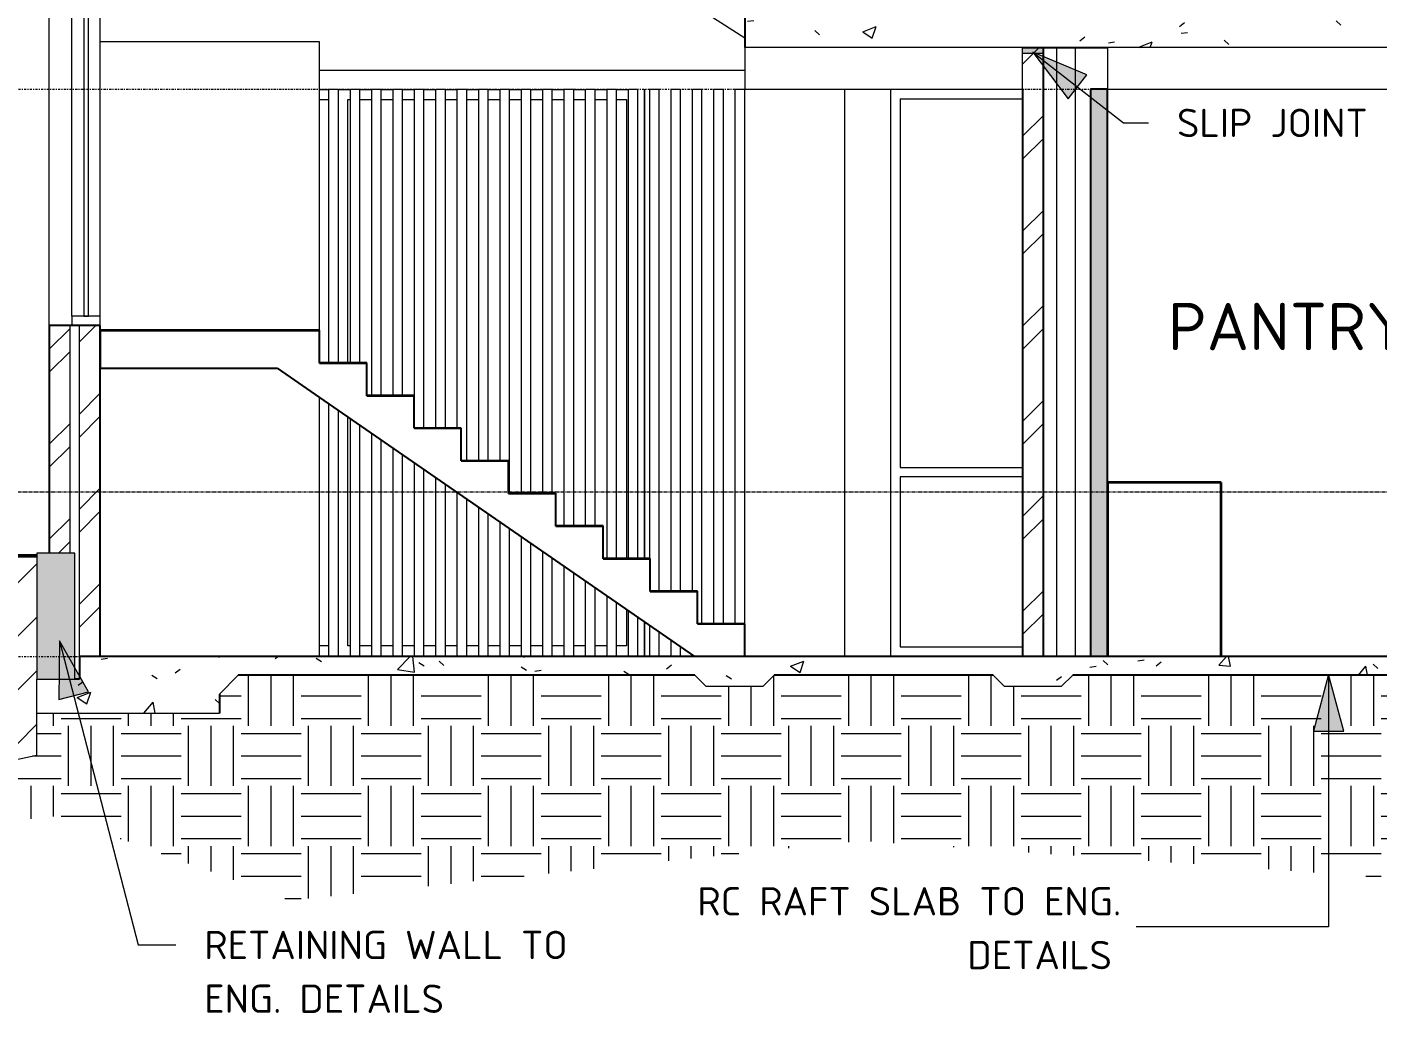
# Model space of a CAD drawing. Header units: millimetres. Extents: x 21069 to 43727, y 26435 to 40228.
# Drawn here: x 30498 to 37646, y 27004 to 32219 of the extents above; entities that cross this region are included whole.
import ezdxf

# ---------------------------------------------------------------- set-up
doc = ezdxf.new("R2010")
doc.units = ezdxf.units.MM
doc.linetypes.add('Centre', pattern=[30, 12, -6, 6, -6])
doc.linetypes.add('Dash 2_5mm', pattern=[5, 2.5, -2.5])
for name, color, linetype, lineweight in [('A-CLNG', 13, 'Continuous', 9), ('A-COLS', 52, 'Continuous', 9), ('A-DETL', 90, 'Continuous', 9), ('A-DETL-GENF', 92, 'Continuous', 9), ('A-DETL-MEDM', 33, 'Continuous', 25), ('A-DETL-THIN', 151, 'Continuous', 9), ('A-DETL-WIDE', 214, 'Continuous', 50), ('A-DOOR', 31, 'Continuous', 9), ('A-DOOR-FRAM', 31, 'Continuous', 9), ('A-FLOR', 192, 'Continuous', 9), ('A-FLOR-LEVL', 51, 'Continuous', 9), ('A-GLAZ', 151, 'Continuous', 9), ('A-WALL', 113, 'Continuous', 9), ('A-WALL-PATT', 111, 'Continuous', 25), ('G-ANNO-TEXT', 231, 'Continuous', 9), ('I-WALL', 2, 'Continuous', 9), ('P-SANR-FIXT', 6, 'Continuous', 9), ('S-STRS', 31, 'Continuous', 9)]:
    doc.layers.add(name, color=color, linetype=linetype, lineweight=lineweight)
doc.styles.add('ISOCPEUR_1', font='ISOCPEUR.ttf', dxfattribs={"height": 150})
doc.styles.add('ISOCPEUR_2', font='ISOCPEUR.ttf', dxfattribs={"height": 250})
pattern_1 = [(45, (33535.3, 19353.85), (-251.447, 251.447), []), (45, (33535.3, 19734.85), (-251.447, 251.447), [])]
pattern_2 = [(50, (33535.3, 19353.85), (728.737, -63.756), [76.2, -838.2]), (355, (33535.3, 19353.85), (-140.97, 764.228), [60.96, -670.56]), (100.451, (33596.04, 19348.54), (587.77, 700.467), [64.76, -712.36]), (46.184, (33535.3, 19557.05), (1084.316, -168.17), [114.3, -1257.3]), (96.636, (33625.7, 19543), (949.61, 989.71), [97.14, -1068.54]), (351.184, (33535.3, 19557), (949.62, 989.7), [91.44, -1005.84]), (21, (33636.9, 19506.25), (606.458, -409.06), [76.2, -838.2]), (326, (33636.9, 19506.25), (247.21, 736.753), [60.96, -670.56]), (71.451, (33687.45, 19472.16), (853.67, 327.685), [64.76, -712.36]), (37.5, (33535.3, 19353.85), (12.3547, 338.22), [33.528, -628.904, 33.528, -647.192, -673.1]), (37.5, (33535.3, 19353.85), (12.3547, 338.22), [-1343.152, 33.528, -639.572]), (7.5, (33535.3, 19353.85), (267.279, 400.722), [33.528, -354.584, 33.528, -613.664, -256.54]), (7.5, (33535.3, 19353.85), (267.279, 400.722), [-1035.304, 33.528, -223.012]), (327.5, (33308.74, 19353.85), (542.3633, -22.9153), [33.528, -220.472, 33.528, -1810.512]), (327.5, (33308.74, 19353.85), (542.3633, -22.9153), [-287.528, -758.952, 33.528, -1018.032]), (317.5, (33207.14, 19353.85), (592.517, 101.707), [33.528, -296.672, 33.528, -492.76, -746.76]), (317.5, (33207.14, 19353.85), (592.517, 101.707), [-856.488, 33.528, -713.232])]
pattern_3 = [(0, (33535.3, 19353.85), (317.5, 317.5), [317.5, -317.5]), (0, (33535.3, 19472.9), (317.5, 317.5), [317.5, -317.5]), (0, (33535.3, 19591.97), (317.5, 317.5), [317.5, -317.5]), (90, (33575, 19631.66), (-317.5, 317.5), [317.5, -317.5]), (90, (33694.06, 19631.66), (-317.5, 317.5), [317.5, -317.5]), (90, (33813.12, 19631.66), (-317.5, 317.5), [317.5, -317.5])]

# ---------------------------------------------------------------- blocks, each defined once
blk = doc.blocks.new('M_Rectangular Column - 150 X 50-2081611-SECTION B-B')
at = {"layer": 'A-COLS'}
for p, q in [((34245.4, 31890), (34295.4, 31890)), ((34245.4, 29062.5), (34245.4, 31890)), ((34295.4, 29062.5), (34295.4, 31890))]:
    blk.add_line(p, q, dxfattribs=at)
blk = doc.blocks.new('M_Rectangular Column - 150 X 50-V1-SECTION B-B')
at = {"layer": 'A-COLS'}
for p, q in [((32095.4, 31890), (32145.4, 31890)), ((32095.4, 30442.5), (32095.4, 31890)), ((32145.4, 30442.5), (32145.4, 31890)), ((32095.4, 28890), (32095.4, 30224.8)), ((32145.4, 28890), (32145.4, 30190.3))]:
    blk.add_line(p, q, dxfattribs=at)
blk = doc.blocks.new('M_Rectangular Column - 150 X 50-V2-SECTION B-B')
at = {"layer": 'A-COLS'}
for p, q in [((34019.1, 31890), (34069.1, 31890)), ((34019.1, 29235), (34019.1, 31890)), ((34069.1, 29062.5), (34069.1, 31890)), ((34019.1, 28890), (34019.1, 28897.4))]:
    blk.add_line(p, q, dxfattribs=at)
blk = doc.blocks.new('M_Rectangular Column - 150 X 50-V3-SECTION B-B')
at = {"layer": 'A-COLS'}
for p, q in [((33906, 31890), (33956, 31890)), ((33906, 29235), (33906, 31890)), ((33956, 29235), (33956, 31890)), ((33906, 28890), (33906, 28975.5)), ((33956, 28890), (33956, 28941))]:
    blk.add_line(p, q, dxfattribs=at)
blk = doc.blocks.new('M_Rectangular Column - 150 X 50-V4-SECTION B-B')
at = {"layer": 'A-COLS'}
for p, q in [((33792.8, 31890), (33842.8, 31890)), ((33792.8, 29407.5), (33792.8, 31890)), ((33842.8, 29235), (33842.8, 31890)), ((33792.8, 28890), (33792.8, 29053.6)), ((33842.8, 28890), (33842.8, 29019.1))]:
    blk.add_line(p, q, dxfattribs=at)
blk = doc.blocks.new('M_Rectangular Column - 150 X 50-V5-SECTION B-B')
at = {"layer": 'A-COLS'}
for p, q in [((33679.7, 31890), (33729.7, 31890)), ((33679.7, 29407.5), (33679.7, 31890)), ((33729.7, 29407.5), (33729.7, 31890)), ((33679.7, 28890), (33679.7, 29131.7)), ((33729.7, 28890), (33729.7, 29097.2))]:
    blk.add_line(p, q, dxfattribs=at)
blk = doc.blocks.new('M_Rectangular Column - 150 X 50-V6-SECTION B-B')
at = {"layer": 'A-COLS'}
for p, q in [((33566.5, 31890), (33616.5, 31890)), ((33566.5, 29407.5), (33566.5, 31890)), ((33616.5, 29407.5), (33616.5, 31890)), ((33566.5, 28890), (33566.5, 29209.7)), ((33616.5, 28890), (33616.5, 29175.2))]:
    blk.add_line(p, q, dxfattribs=at)
blk = doc.blocks.new('M_Rectangular Column - 150 X 50-V7-SECTION B-B')
at = {"layer": 'A-COLS'}
for p, q in [((33453.3, 31890), (33503.3, 31890)), ((33453.3, 29580), (33453.3, 31890)), ((33503.3, 29580), (33503.3, 31890)), ((33453.3, 28890), (33453.3, 29287.8)), ((33503.3, 28890), (33503.3, 29253.3))]:
    blk.add_line(p, q, dxfattribs=at)
blk = doc.blocks.new('M_Rectangular Column - 150 X 50-V8-SECTION B-B')
at = {"layer": 'A-COLS'}
for p, q in [((33340.2, 31890), (33390.2, 31890)), ((33340.2, 29580), (33340.2, 31890)), ((33390.2, 29580), (33390.2, 31890)), ((33340.2, 28890), (33340.2, 29365.9)), ((33390.2, 28890), (33390.2, 29331.4))]:
    blk.add_line(p, q, dxfattribs=at)
blk = doc.blocks.new('M_Rectangular Column - 150 X 50-V9-SECTION B-B')
at = {"layer": 'A-COLS'}
for p, q in [((33227, 31890), (33277, 31890)), ((33227, 29752.5), (33227, 31890)), ((33277, 29752.5), (33277, 31890)), ((33227, 28890), (33227, 29444)), ((33277, 28890), (33277, 29409.5))]:
    blk.add_line(p, q, dxfattribs=at)
blk = doc.blocks.new('M_Rectangular Column - 150 X 50-V10-SECTION B-B')
at = {"layer": 'A-COLS'}
for p, q in [((33113.9, 31890), (33163.9, 31890)), ((33113.9, 29752.5), (33113.9, 31890)), ((33163.9, 29752.5), (33163.9, 31890)), ((33113.9, 28890), (33113.9, 29522)), ((33163.9, 28890), (33163.9, 29487.5))]:
    blk.add_line(p, q, dxfattribs=at)
blk = doc.blocks.new('M_Rectangular Column - 150 X 50-V11-SECTION B-B')
at = {"layer": 'A-COLS'}
for p, q in [((33000.7, 31890), (33050.7, 31890)), ((33000.7, 29925), (33000.7, 31890)), ((33050.7, 29752.5), (33050.7, 31890)), ((33000.7, 28890), (33000.7, 29600.1)), ((33050.7, 28890), (33050.7, 29565.6))]:
    blk.add_line(p, q, dxfattribs=at)
blk = doc.blocks.new('M_Rectangular Column - 150 X 50-V12-SECTION B-B')
at = {"layer": 'A-COLS'}
for p, q in [((32887.6, 31890), (32937.6, 31890)), ((32887.6, 29925), (32887.6, 31890)), ((32937.6, 29925), (32937.6, 31890)), ((32887.6, 28890), (32887.6, 29678.2)), ((32937.6, 28890), (32937.6, 29643.7))]:
    blk.add_line(p, q, dxfattribs=at)
blk = doc.blocks.new('M_Rectangular Column - 150 X 50-V13-SECTION B-B')
at = {"layer": 'A-COLS'}
for p, q in [((32774.4, 31890), (32824.4, 31890)), ((32774.4, 30097.5), (32774.4, 31890)), ((32824.4, 29925), (32824.4, 31890)), ((32774.4, 28890), (32774.4, 29756.3)), ((32824.4, 28890), (32824.4, 29721.8))]:
    blk.add_line(p, q, dxfattribs=at)
blk = doc.blocks.new('M_Rectangular Column - 150 X 50-V14-SECTION B-B')
at = {"layer": 'A-COLS'}
for p, q in [((32661.2, 31890), (32711.2, 31890)), ((32661.2, 30097.5), (32661.2, 31890)), ((32711.2, 30097.5), (32711.2, 31890)), ((32661.2, 28890), (32661.2, 29834.4)), ((32711.2, 28890), (32711.2, 29799.9))]:
    blk.add_line(p, q, dxfattribs=at)
blk = doc.blocks.new('M_Rectangular Column - 150 X 50-V15-SECTION B-B')
at = {"layer": 'A-COLS'}
for p, q in [((32548.1, 31890), (32598.1, 31890)), ((32548.1, 30097.5), (32548.1, 31890)), ((32598.1, 30097.5), (32598.1, 31890)), ((32548.1, 28890), (32548.1, 29912.4)), ((32598.1, 28890), (32598.1, 29877.9))]:
    blk.add_line(p, q, dxfattribs=at)
blk = doc.blocks.new('M_Rectangular Column - 150 X 50-V16-SECTION B-B')
at = {"layer": 'A-COLS'}
for p, q in [((32434.9, 31890), (32484.9, 31890)), ((32434.9, 30270), (32434.9, 31890)), ((32484.9, 30270), (32484.9, 31890)), ((32434.9, 28890), (32434.9, 29990.5)), ((32484.9, 28890), (32484.9, 29956))]:
    blk.add_line(p, q, dxfattribs=at)
blk = doc.blocks.new('M_Rectangular Column - 150 X 50-V17-SECTION B-B')
at = {"layer": 'A-COLS'}
for p, q in [((32321.8, 31890), (32371.8, 31890)), ((32321.8, 30270), (32321.8, 31890)), ((32371.8, 30270), (32371.8, 31890)), ((32321.8, 28890), (32321.8, 30068.6)), ((32371.8, 28890), (32371.8, 30034.1))]:
    blk.add_line(p, q, dxfattribs=at)
blk = doc.blocks.new('M_Rectangular Column - 150 X 50-V18-SECTION B-B')
at = {"layer": 'A-COLS'}
for p, q in [((32208.6, 31890), (32258.6, 31890)), ((32208.6, 30442.5), (32208.6, 31890)), ((32258.6, 30442.5), (32258.6, 31890)), ((32208.6, 28890), (32208.6, 30146.7)), ((32258.6, 28890), (32258.6, 30112.2))]:
    blk.add_line(p, q, dxfattribs=at)
blk = doc.blocks.new('Stacker Door - 3 Panel - FXX3047 SP-2545092-SECTION B-B')
at = {"layer": 'A-DOOR'}
for p, q in [((32045.4, 31888.7), (32095.4, 31888.7)), ((32145.4, 31888.7), (32208.6, 31888.7)), ((32258.6, 31888.7), (32321.8, 31888.7)), ((32371.8, 31888.7), (32434.9, 31888.7)), ((32484.9, 31888.7), (32548.1, 31888.7)), ((32598.1, 31888.7), (32661.2, 31888.7)), ((32711.2, 31888.7), (32774.4, 31888.7)), ((32824.4, 31888.7), (32887.6, 31888.7)), ((32937.6, 31888.7), (33000.7, 31888.7)), ((33050.7, 31888.7), (33113.9, 31888.7)), ((33163.9, 31888.7), (33227, 31888.7)), ((33277, 31888.7), (33340.2, 31888.7)), ((33390.2, 31888.7), (33453.3, 31888.7)), ((33503.3, 31888.7), (33566.5, 31888.7)), ((33616.5, 31888.7), (33679.7, 31888.7)), ((33765.4, 29407.5), (33765.4, 31890)), ((33765.4, 28890), (33765.4, 29072.5))]:
    blk.add_line(p, q, dxfattribs=at)
at = {"layer": 'A-DOOR-FRAM'}
for p, q in [((32045.4, 31835), (32095.4, 31835)), ((32195.4, 30442.5), (32195.4, 31835)), ((32195.4, 31835), (32208.6, 31835)), ((32258.6, 31835), (32321.8, 31835)), ((32371.8, 31835), (32434.9, 31835)), ((32484.9, 31835), (32548.1, 31835)), ((32598.1, 31835), (32661.2, 31835)), ((32711.2, 31835), (32774.4, 31835)), ((32824.4, 31835), (32887.6, 31835)), ((32937.6, 31835), (33000.7, 31835)), ((33050.7, 31835), (33113.9, 31835)), ((33163.9, 31835), (33227, 31835)), ((33277, 31835), (33340.2, 31835)), ((33390.2, 31835), (33453.3, 31835)), ((33503.3, 31835), (33566.5, 31835)), ((33616.5, 31835), (33670.4, 31835)), ((33670.4, 31835), (33670.4, 29407.5)), ((32195.4, 28945), (32195.4, 30155.8)), ((33670.4, 29138), (33670.4, 28945)), ((32095.4, 28945), (32045.4, 28945)), ((32208.6, 28945), (32195.4, 28945)), ((32321.8, 28945), (32258.6, 28945)), ((32434.9, 28945), (32371.8, 28945)), ((32548.1, 28945), (32484.9, 28945)), ((32661.2, 28945), (32598.1, 28945)), ((32774.4, 28945), (32711.2, 28945)), ((32887.6, 28945), (32824.4, 28945)), ((33000.7, 28945), (32937.6, 28945)), ((33113.9, 28945), (33050.7, 28945)), ((33227, 28945), (33163.9, 28945)), ((33340.2, 28945), (33277, 28945)), ((33453.3, 28945), (33390.2, 28945)), ((33566.5, 28945), (33503.3, 28945)), ((33670.4, 28945), (33616.5, 28945))]:
    blk.add_line(p, q, dxfattribs=at)
blk = doc.blocks.new('F_AA 0606 - 1509_1 PANEL_ - F3018-2099795-SECTION B-B')
at = {"layer": 'A-GLAZ', "lineweight": 18}
for p, q in [((30735.4, 33590), (30735.4, 33540)), ((30885.4, 33590), (30735.4, 33590)), ((30735.4, 33540), (30885.4, 33540)), ((30797.9, 33540), (30797.9, 30690)), ((30822.9, 33540), (30797.9, 33540)), ((30822.9, 30690), (30822.9, 33540)), ((30885.4, 33540), (30885.4, 33590)), ((30735.4, 30690), (30735.4, 30640)), ((30885.4, 30690), (30735.4, 30690)), ((30797.9, 30690), (30822.9, 30690)), ((30885.4, 30640), (30885.4, 30690)), ((30735.4, 30640), (30885.4, 30640))]:
    blk.add_line(p, q, dxfattribs=at)
at = {"layer": 'A-GLAZ'}
for p, q in [((30735.4, 30690), (30735.4, 33540)), ((30885.4, 30690), (30885.4, 33540))]:
    blk.add_line(p, q, dxfattribs=at)
blk = doc.blocks.new('custom - equal Panel M_6 PANEL HORIZONTAL_ - AFA3042T SP-2001726-SECTION B-B')
at = {"layer": 'A-GLAZ'}
for p, q in [((35067.9, 28890), (35067.9, 31890)), ((35117.9, 31840), (35117.9, 29890)), ((35117.9, 31840), (35765.4, 31840)), ((35117.9, 29890), (35765.4, 29890)), ((35765.4, 29840), (35117.9, 29840)), ((35117.9, 29840), (35117.9, 28940)), ((35117.9, 28940), (35765.4, 28940))]:
    blk.add_line(p, q, dxfattribs=at)
blk = doc.blocks.new('stackpoint - stackpoint-2347728-SECTION B-B')
at = {"layer": 'P-SANR-FIXT'}
for p, q in [((35945.4, 32110), (35945.4, 28890)), ((36045.4, 28890), (36045.4, 32110))]:
    blk.add_line(p, q, dxfattribs=at)

msp = doc.modelspace()

# ---------------------------------------------------------------- hatches: boundary and pattern name
at = {"layer": 'A-DETL-GENF'}
h = msp.add_hatch(dxfattribs=at)
h.set_pattern_fill('FP_9', style=0, pattern_type=2)
h.set_pattern_definition(pattern_2)
h.paths.add_polyline_path([(39420.4, 32110), (39420.4, 32341), (39310.4, 32341), (39310.4, 32310), (37670.4, 32310), (37670.4, 32340), (34295.4, 32340), (34295.4, 32110), (39310.4, 32110)])
for color, points in [(8, [(35765.4, 32080), (35875.4, 32080), (35875.4, 32110), (35765.4, 32110)]), (31, [(30550.4, 28770), (30750.4, 28770), (30750.4, 29436.7), (30550.4, 29436.7), (30550.4, 28851.6)])]:
    msp.add_hatch(color=color, dxfattribs=at).paths.add_polyline_path(points)
h = msp.add_hatch(dxfattribs=at)
h.set_pattern_fill('FP_10', color=8, style=0, pattern_type=2)
h.set_pattern_definition(pattern_3)
h.paths.add_polyline_path([(39464.4, 27596.5), (40369.7, 27856.1), (41642.8, 27654.4), (41885.7, 29187.8), (41885.7, 29847), (41330.4, 29834.6), (41330.4, 27930), (40880.4, 27930), (40880.4, 28590), (39580.4, 28590), (39580.4, 28390), (39130.4, 28390), (39130.4, 28590), (30550.4, 28590), (30550.4, 28368.2), (30265.2, 28308.5), (29622.4, 29421.8), (26655.4, 29421.8), (26655.4, 30135.5), (26104.3, 30135.5), (25300.5, 30428), (25481, 28710.2), (26455.4, 28555.9), (26804.4, 28428.9), (30217.7, 27999.5), (30661.9, 28046.1), (31891.3, 27598.7), (34910.6, 27914.9), (38666.4, 27652.3)])
h = msp.add_hatch(dxfattribs=at)
h.set_pattern_fill('FP_11', style=0, pattern_type=2)
h.set_pattern_definition([(45, (33535.31, 19353.85), (-141.4214, 141.4214), [])])
h.paths.add_polyline_path([(30265.2, 28308.5), (30550.4, 28368.2), (30550.4, 29421.8), (29622.4, 29421.8), (30071.1, 28644.8)])
h = msp.add_hatch(dxfattribs=at)
h.set_pattern_fill('FP_9', style=0, pattern_type=2)
h.set_pattern_definition(pattern_2)
h.paths.add_polyline_path([(39471.2, 28390), (39580.4, 28390), (39580.4, 28804), (39420.4, 28804), (39420.4, 28890), (30775.4, 28890), (30775.4, 28770), (30550.4, 28770), (30550.4, 28590), (31515.4, 28590), (31515.4, 28690), (31615.4, 28790), (34030.4, 28790), (34090.4, 28730), (34390.4, 28730), (34450.4, 28790), (35610.4, 28790), (35670.4, 28730), (35970.4, 28730), (36030.4, 28790), (39030.4, 28790), (39130.4, 28690), (39130.4, 28390), (39203, 28390)])
h = msp.add_hatch(dxfattribs=at)
h.set_pattern_fill('FP_10', color=8, style=0, pattern_type=2)
h.set_pattern_definition(pattern_3)
h.paths.add_polyline_path([(39068.8, 28590), (39130.4, 28590), (39130.4, 28690), (39030.4, 28790), (36030.4, 28790), (35970.4, 28730), (35670.4, 28730), (35610.4, 28790), (34450.4, 28790), (34390.4, 28730), (34090.4, 28730), (34030.4, 28790), (31615.4, 28790), (31515.4, 28690), (31515.4, 28590), (39001.7, 28590)])
at = {"layer": 'A-WALL-PATT', "lineweight": 9}
h = msp.add_hatch(dxfattribs=at)
h.set_pattern_fill('FP_1', color=256, style=0, pattern_type=2)
h.set_pattern_definition(pattern_1)
h.paths.add_polyline_path([(35765.4, 28890), (35875.4, 28890), (35875.4, 32110), (35765.4, 32110), (35765.4, 29472.2)])
msp.add_hatch(color=256, dxfattribs=at).paths.add_polyline_path([(36125.4, 28890), (36215.4, 28890), (36215.4, 31890), (36125.4, 31890), (36125.4, 29058.5)])
h = msp.add_hatch(dxfattribs=at)
h.set_pattern_fill('FP_1', color=256, style=0, pattern_type=2)
h.set_pattern_definition(pattern_1)
h.paths.add_polyline_path([(30725.4, 29436.7), (30725.4, 30640), (30615.4, 30640), (30615.4, 29436.7), (30618.3, 29436.7)])
h = msp.add_hatch(dxfattribs=at)
h.set_pattern_fill('FP_1', color=256, style=0, pattern_type=2)
h.set_pattern_definition(pattern_1)
h.paths.add_polyline_path([(30775.4, 28890), (30885.4, 28890), (30885.4, 30640), (30775.4, 30640), (30775.4, 29058.5)])
at = {"layer": 'G-ANNO-TEXT'}
for points in [[(35819.8, 32086.6), (36006.9, 31838.7), (36105.8, 31965.4)], [(30669.3, 28972.5), (30666.8, 28662), (30822.4, 28702.3)], [(37384.2, 28793.6), (37303.9, 28493.6), (37464.6, 28493.6)]]:
    msp.add_hatch(color=7, dxfattribs=at).paths.add_polyline_path(points)

# ---------------------------------------------------------------- linework, layer by layer
at = {"layer": 'A-CLNG'}
msp.add_line((32045.4, 31990), (34295.4, 31990), dxfattribs=at)
at = {"layer": 'A-DETL'}
for p, q in [((34295.4, 32160.9), (33847.2, 32447.8)), ((39310.4, 32110), (36215.4, 32110)), ((30550.4, 28368.2), (30550.4, 28770)), ((31615.4, 28790), (31515.4, 28690)), ((34090.4, 28730), (34030.4, 28790)), ((34450.4, 28790), (34390.4, 28730)), ((35670.4, 28730), (35610.4, 28790)), ((36030.4, 28790), (35970.4, 28730)), ((34390.4, 28730), (34090.4, 28730)), ((35970.4, 28730), (35670.4, 28730)), ((30550.4, 28590), (31515.4, 28590))]:
    msp.add_line(p, q, dxfattribs=at)
at = {"layer": 'A-DETL', "linetype": 'Dash 2_5mm'}
for p, q in [((29774.8, 29760), (34185.4, 29760)), ((34185.4, 29760), (37985.4, 29760))]:
    msp.add_line(p, q, dxfattribs=at)
at = {"layer": 'A-DETL-MEDM'}
for p, q in [((34295.4, 32340), (34295.4, 32110)), ((35765.4, 32110), (36215.4, 32110)), ((39420.4, 28890), (30775.4, 28890)), ((30775.4, 28890), (30775.4, 28770)), ((30775.4, 28770), (30750.4, 28770)), ((34030.4, 28790), (31615.4, 28790)), ((35610.4, 28790), (34450.4, 28790)), ((39030.4, 28790), (36030.4, 28790)), ((31515.4, 28690), (31515.4, 28590))]:
    msp.add_line(p, q, dxfattribs=at)
at = {"layer": 'A-DETL-THIN'}
for p, q in [((35765.4, 32110), (34295.4, 32110)), ((34295.4, 32110), (34295.4, 31890)), ((35875.4, 32110), (35765.4, 32110)), ((35765.4, 31890), (35765.4, 32110)), ((35875.4, 32080), (35875.4, 32110)), ((36215.4, 32110), (36215.4, 31890)), ((35765.4, 32080), (35875.4, 32080)), ((34295.4, 31890), (35765.4, 31890)), ((36215.4, 31890), (39310.4, 31890)), ((30550.4, 29436.7), (30550.4, 28770)), ((30750.4, 29436.7), (30550.4, 29436.7)), ((30750.4, 28770), (30750.4, 29436.7)), ((30550.4, 28770), (30750.4, 28770)), ((30265.2, 28308.5), (30550.4, 28368.2))]:
    msp.add_line(p, q, dxfattribs=at)
at = {"layer": 'A-DETL-WIDE'}
msp.add_line((30550.4, 29421.8), (29622.4, 29421.8), dxfattribs=at)
at = {"layer": 'A-FLOR', "lineweight": 35}
for p, q in [((36815.4, 29810), (36215.4, 29810)), ((36215.4, 29810), (36215.4, 28890)), ((36815.4, 28890), (36815.4, 29810))]:
    msp.add_line(p, q, dxfattribs=at)
at = {"layer": 'A-FLOR-LEVL', "linetype": 'Centre'}
for p, q in [((22531.9, 31890), (43009, 31890)), ((22531.9, 28890), (43009, 28890))]:
    msp.add_line(p, q, dxfattribs=at)
at = {"layer": 'A-WALL'}
for p, q in [((30615.4, 30640), (30615.4, 33590)), ((32045.4, 32140), (30885.4, 32140)), ((32045.4, 30615), (32045.4, 32140)), ((33765.4, 31890), (33765.4, 29407.5)), ((34825.4, 28890), (34825.4, 31890)), ((35067.9, 28890), (35067.9, 31890)), ((30725.4, 29436.7), (30725.4, 30640)), ((30775.4, 28890), (30775.4, 30640)), ((32045.4, 28890), (32045.4, 30259.3)), ((33765.4, 29072.5), (33765.4, 28890))]:
    msp.add_line(p, q, dxfattribs=at)
at = {"layer": 'A-WALL', "lineweight": 25}
for p, q in [((35875.4, 28890), (35875.4, 32110)), ((35765.4, 31890), (35765.4, 28890)), ((30885.4, 30640), (30615.4, 30640)), ((30615.4, 30640), (30615.4, 29436.7)), ((30885.4, 28890), (30885.4, 30640))]:
    msp.add_line(p, q, dxfattribs=at)
at = {"layer": 'G-ANNO-TEXT', "color": 7}
for p, q in [((35819.8, 32086.6), (36006.9, 31838.7)), ((36105.8, 31965.4), (35819.8, 32086.6)), ((35819.8, 32086.6), (36300.1, 31711.8)), ((36006.9, 31838.7), (36105.8, 31965.4)), ((36300.1, 31711.8), (36432.4, 31711.8)), ((30669.3, 28972.5), (30666.8, 28662)), ((30822.4, 28702.3), (30669.3, 28972.5)), ((30669.3, 28972.5), (31086.4, 27363.5)), ((37384.2, 28793.6), (37303.9, 28493.6)), ((37464.6, 28493.6), (37384.2, 28793.6)), ((37384.2, 28793.6), (37384.2, 27460.1)), ((30666.8, 28662), (30822.4, 28702.3)), ((37303.9, 28493.6), (37464.6, 28493.6)), ((37384.2, 27460.1), (36367, 27460.1)), ((31086.4, 27363.5), (31285.4, 27363.5))]:
    msp.add_line(p, q, dxfattribs=at)
at = {"layer": 'I-WALL', "lineweight": 25}
for p, q in [((36125.4, 31890), (36125.4, 28890)), ((36215.4, 31890), (36125.4, 31890)), ((36215.4, 29810), (36215.4, 31890))]:
    msp.add_line(p, q, dxfattribs=at)
at = {"layer": 'S-STRS', "lineweight": 25}
for p, q in [((32045.4, 30615), (30885.4, 30615)), ((30885.4, 30615), (30885.4, 30614)), ((32045.4, 30614), (30885.4, 30614)), ((30885.4, 30614), (30885.4, 30414)), ((30885.4, 30614), (32045.4, 30614)), ((32045.4, 30614), (32045.4, 30615)), ((32045.4, 30441.5), (32045.4, 30614)), ((30885.4, 30414), (31821.2, 30414)), ((31821.2, 30414), (32045.4, 30259.3)), ((32295.4, 30442.5), (32045.4, 30442.5)), ((32045.4, 30442.5), (32045.4, 30441.5)), ((32295.4, 30441.5), (32045.4, 30441.5)), ((32045.4, 30441.5), (32295.4, 30441.5)), ((32295.4, 30441.5), (32295.4, 30442.5)), ((32295.4, 30269), (32295.4, 30441.5)), ((32045.4, 30259.3), (34029.9, 28890)), ((32545.4, 30270), (32295.4, 30270)), ((32295.4, 30270), (32295.4, 30269)), ((32545.4, 30269), (32295.4, 30269)), ((32295.4, 30269), (32545.4, 30269)), ((32545.4, 30269), (32545.4, 30270)), ((32545.4, 30096.5), (32545.4, 30269)), ((32795.4, 30097.5), (32545.4, 30097.5)), ((32545.4, 30097.5), (32545.4, 30096.5)), ((32795.4, 30096.5), (32545.4, 30096.5)), ((32545.4, 30096.5), (32795.4, 30096.5)), ((32795.4, 30096.5), (32795.4, 30097.5)), ((32795.4, 29924), (32795.4, 30096.5)), ((33045.4, 29925), (32795.4, 29925)), ((32795.4, 29925), (32795.4, 29924)), ((33045.4, 29924), (32795.4, 29924)), ((32795.4, 29924), (33045.4, 29924)), ((33045.4, 29924), (33045.4, 29925)), ((33045.4, 29751.5), (33045.4, 29924)), ((33295.4, 29752.5), (33045.4, 29752.5)), ((33045.4, 29752.5), (33045.4, 29751.5)), ((33295.4, 29751.5), (33045.4, 29751.5)), ((33045.4, 29751.5), (33295.4, 29751.5)), ((33295.4, 29751.5), (33295.4, 29752.5)), ((33295.4, 29579), (33295.4, 29751.5)), ((33545.4, 29580), (33295.4, 29580)), ((33295.4, 29580), (33295.4, 29579)), ((33545.4, 29579), (33295.4, 29579)), ((33295.4, 29579), (33545.4, 29579)), ((33545.4, 29579), (33545.4, 29580)), ((33545.4, 29406.5), (33545.4, 29579)), ((33795.4, 29407.5), (33545.4, 29407.5)), ((33545.4, 29407.5), (33545.4, 29406.5)), ((33795.4, 29406.5), (33545.4, 29406.5)), ((33545.4, 29406.5), (33795.4, 29406.5)), ((33795.4, 29406.5), (33795.4, 29407.5)), ((33795.4, 29234), (33795.4, 29406.5)), ((34045.4, 29235), (33795.4, 29235)), ((33795.4, 29235), (33795.4, 29234)), ((34045.4, 29234), (33795.4, 29234)), ((33795.4, 29234), (34045.4, 29234)), ((34045.4, 29234), (34045.4, 29235)), ((34045.4, 29061.5), (34045.4, 29234)), ((34295.4, 29062.5), (34045.4, 29062.5)), ((34045.4, 29062.5), (34045.4, 29061.5)), ((34295.4, 29061.5), (34045.4, 29061.5)), ((34045.4, 29061.5), (34295.4, 29061.5)), ((34295.4, 29061.5), (34295.4, 29062.5)), ((34295.4, 28890), (34295.4, 29061.5))]:
    msp.add_line(p, q, dxfattribs=at)

# ---------------------------------------------------------------- block references
at = {"layer": 'A-COLS'}
for name, p in [('M_Rectangular Column - 150 X 50-V1-SECTION B-B', (0, 0)), ('M_Rectangular Column - 150 X 50-V18-SECTION B-B', (0, 0)), ('M_Rectangular Column - 150 X 50-V17-SECTION B-B', (0, 0)), ('M_Rectangular Column - 150 X 50-V16-SECTION B-B', (0, 0)), ('M_Rectangular Column - 150 X 50-V15-SECTION B-B', (0, 0)), ('M_Rectangular Column - 150 X 50-V14-SECTION B-B', (0, 0)), ('M_Rectangular Column - 150 X 50-V13-SECTION B-B', (0, 0)), ('M_Rectangular Column - 150 X 50-V12-SECTION B-B', (0, 0)), ('M_Rectangular Column - 150 X 50-V11-SECTION B-B', (0, 0)), ('M_Rectangular Column - 150 X 50-V10-SECTION B-B', (0, 0)), ('M_Rectangular Column - 150 X 50-V9-SECTION B-B', (0, 0)), ('M_Rectangular Column - 150 X 50-V8-SECTION B-B', (0, 0)), ('M_Rectangular Column - 150 X 50-V7-SECTION B-B', (0, 0)), ('M_Rectangular Column - 150 X 50-V6-SECTION B-B', (0, 0)), ('M_Rectangular Column - 150 X 50-V5-SECTION B-B', (0, 0)), ('M_Rectangular Column - 150 X 50-V4-SECTION B-B', (0, 0)), ('M_Rectangular Column - 150 X 50-V3-SECTION B-B', (0, 0)), ('M_Rectangular Column - 150 X 50-V2-SECTION B-B', (0, 0)), ('M_Rectangular Column - 150 X 50-2081611-SECTION B-B', (-113.2, 0)), ('M_Rectangular Column - 150 X 50-2081611-SECTION B-B', (0, 0))]:
    msp.add_blockref(name, p, dxfattribs=at)
at = {"layer": 'A-DOOR'}
msp.add_blockref('Stacker Door - 3 Panel - FXX3047 SP-2545092-SECTION B-B', (0, 0), dxfattribs=at)
at = {"layer": 'A-GLAZ'}
for name in ['F_AA 0606 - 1509_1 PANEL_ - F3018-2099795-SECTION B-B', 'custom - equal Panel M_6 PANEL HORIZONTAL_ - AFA3042T SP-2001726-SECTION B-B']:
    msp.add_blockref(name, (0, 0), dxfattribs=at)
at = {"layer": 'P-SANR-FIXT'}
msp.add_blockref('stackpoint - stackpoint-2347728-SECTION B-B', (0, 0), dxfattribs=at)

# ---------------------------------------------------------------- texts
at = {"layer": 'G-ANNO-TEXT', "color": 7, "attachment_point": 1}
for s, insert, char_height, width, style in [('SLIP JOINT', (36582.4, 31786.8), 150, 1186.497, 'ISOCPEUR_1'), ('PANTRY', (36533.6, 30759.6), 250, 1507.172, 'ISOCPEUR_2'), ('RC RAFT SLAB TO ENG. ', (34044.4, 27669.7), 150, 2637.552, 'ISOCPEUR_1'), ('RETAINING WALL TO ', (31435.4, 27438.5), 150, 2364.978, 'ISOCPEUR_1'), ('DETAILS ', (35473.2, 27385.3), 150, 905.907, 'ISOCPEUR_1'), ('ENG. DETAILS ', (31435.4, 27154.1), 150, 1603.375, 'ISOCPEUR_1')]:
    msp.add_mtext(s, dxfattribs=dict(at, insert=insert, char_height=char_height, width=width, style=style))

doc.saveas('drawing.dxf')
